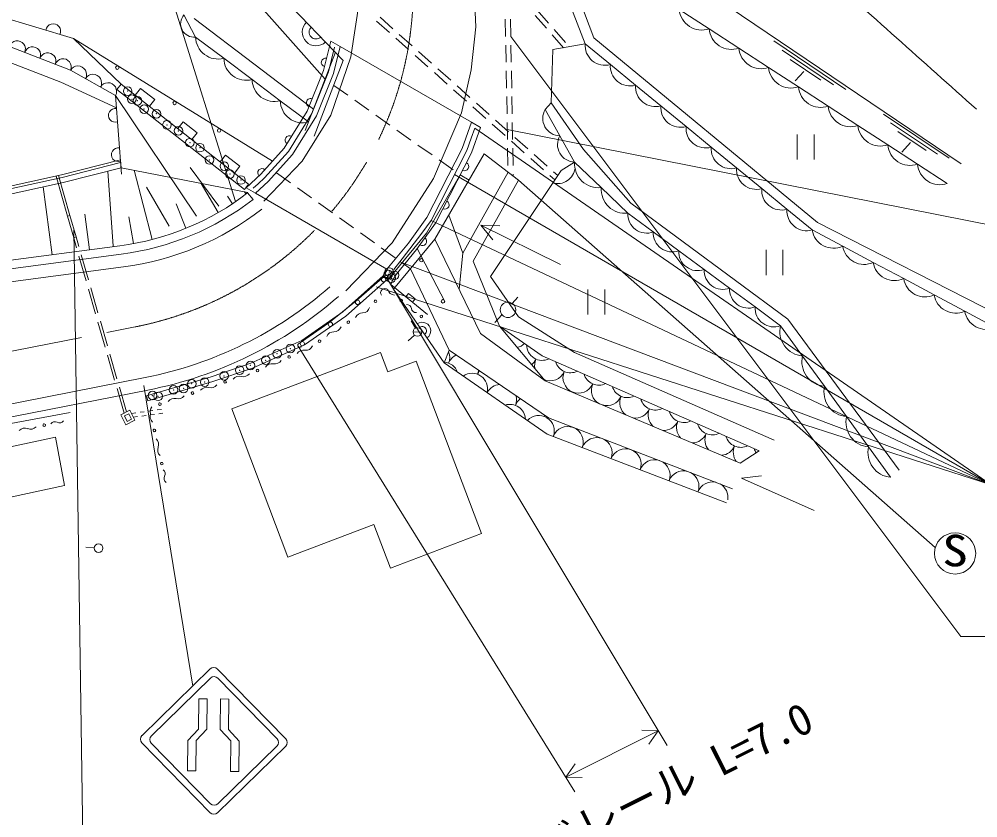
# Model space of a CAD drawing. Units: millimetres, scale not verified. Extents: x 40000 to 680000, y 20000 to 380000.
# Drawn here: x 209749 to 265441, y 243296 to 289718 of the extents above; entities that cross this region are included whole.
import ezdxf
from ezdxf.enums import TextEntityAlignment as Align

# ---------------------------------------------------------------- set-up
doc = ezdxf.new("R2010")
doc.units = ezdxf.units.MM
doc.header["$LTSCALE"] = 1000
doc.header["$PDMODE"] = 32
doc.header["$PDSIZE"] = 500
doc.linetypes.add('CHAIN', pattern=[18.5, 12, -1.5, 3.5, -1.5])
for name, color, linetype, lineweight in [('M-BGD', 7, 'Continuous', 13), ('M-BMK', 2, 'CHAIN', 13), ('M-STR-HTXT', 7, 'Continuous', 13), ('M-STR-STR1', 1, 'Continuous', 13), ('M-STR-STRC', 7, 'Continuous', 13), ('M-WORK', 1, 'Continuous', 13)]:
    doc.layers.add(name, color=color, linetype=linetype, lineweight=lineweight)
doc.styles.add('ＭＳ ゴシック', font='')
doc.styles.get('ＭＳ ゴシック').set_extended_font_data('MS Gothic')

msp = doc.modelspace()

# ---------------------------------------------------------------- linework, layer by layer
at = {"layer": 'M-BGD'}
for p, q in [((236276, 289281), (236140, 292738)), ((212914, 288591), (201427, 292064)), ((229013, 287533), (229522, 290836)), ((236012, 286771), (236276, 289281)), ((215674, 285948), (212914, 288591)), ((212914, 288591), (224469, 281458)), ((212731, 286745), (209182, 288134)), ((227849, 288435), (227436, 286740)), ((228073, 288085), (227723, 286648)), ((228391, 288124), (227849, 288435)), ((228391, 288124), (228009, 286556)), ((227852, 284134), (229013, 287533)), ((208920, 287314), (212163, 286057)), ((215346, 285281), (212731, 286745)), ((227436, 286740), (226488, 284371)), ((227723, 286648), (226756, 284235)), ((228009, 286556), (227025, 284100)), ((235446, 284280), (236012, 286771)), ((212163, 286057), (215401, 284559)), ((215674, 285948), (215427, 285633)), ((215674, 285948), (223081, 280129)), ((215695, 280707), (215346, 285281)), ((220043, 278277), (215346, 285281)), ((215427, 285633), (222834, 279815)), ((216497, 285301), (216806, 285695)), ((216806, 285695), (217629, 285048)), ((217629, 285048), (217320, 284655)), ((226488, 284371), (225153, 282215)), ((226756, 284235), (225393, 282034)), ((227025, 284100), (225634, 281852)), ((226197, 281458), (227852, 284134)), ((233822, 280456), (235446, 284280)), ((218966, 283362), (219275, 283755)), ((219275, 283755), (220098, 283108)), ((236020, 283729), (235476, 282194)), ((236020, 283729), (236549, 283425)), ((220098, 283108), (219789, 282715)), ((236218, 283389), (236012, 282810)), ((236028, 281957), (236549, 283425)), ((236012, 282810), (235752, 282076)), ((221435, 281422), (221744, 281815)), ((221744, 281815), (222567, 281169)), ((225153, 282215), (223784, 280701)), ((225393, 282034), (223997, 280489)), ((225634, 281852), (224210, 280277)), ((235476, 282194), (233425, 278181)), ((233938, 277868), (236028, 281957)), ((235752, 282076), (234726, 280069)), ((212204, 280663), (215632, 281539)), ((212239, 280517), (215643, 281387)), ((215666, 281083), (215632, 281539)), ((223968, 279132), (226197, 281458)), ((212308, 280225), (215666, 281083)), ((215200, 276521), (214894, 280886)), ((215666, 281083), (223042, 279635)), ((217466, 276911), (216429, 280934)), ((221346, 278848), (219676, 281105)), ((222567, 281169), (222258, 280776)), ((223784, 280701), (222932, 279914)), ((202642, 278579), (212204, 280663)), ((202723, 278443), (212239, 280517)), ((202885, 278171), (212308, 280225)), ((211889, 280584), (212556, 278265)), ((212033, 280626), (212700, 278307)), ((221302, 278473), (220330, 280167)), ((223630, 280154), (223351, 279896)), ((224210, 280277), (223475, 279608)), ((223997, 280489), (223630, 280154)), ((231411, 276727), (233822, 280456)), ((211666, 276028), (211144, 279971)), ((218471, 277693), (217146, 279955)), ((223081, 280129), (222834, 279815)), ((222931, 279550), (222836, 279675)), ((223475, 279608), (222932, 279914)), ((223347, 279239), (223017, 279616)), ((234726, 280069), (233682, 278024)), ((222134, 278986), (221843, 279426)), ((219437, 277563), (218861, 278977)), ((212700, 278307), (212556, 278265)), ((212556, 278265), (212916, 277012)), ((212700, 278307), (213059, 277058)), ((213835, 276315), (213561, 278385)), ((216400, 276676), (216113, 278234)), ((233425, 278181), (232358, 276698)), ((233682, 278024), (233148, 277283)), ((232833, 276331), (233938, 277868)), ((236570, 277741), (241193, 275468)), ((236570, 277741), (237269, 276896)), ((236570, 277741), (237666, 277704)), ((212916, 277012), (213059, 277058)), ((213084, 276429), (212916, 277012)), ((213220, 276498), (213059, 277058)), ((233148, 277283), (232004, 275783)), ((200510, 274551), (215603, 276549)), ((228720, 273921), (231411, 276727)), ((232358, 276698), (231110, 275188)), ((231649, 274868), (232833, 276331)), ((232869, 276381), (234486, 273312)), ((200575, 274056), (215669, 276053)), ((213637, 274507), (213222, 275949)), ((213773, 274576), (213358, 276017)), ((232004, 275783), (231521, 275174)), ((200720, 273320), (215813, 275317)), ((230900, 274793), (231145, 275167)), ((231110, 275188), (231649, 274868)), ((228548, 272701), (230900, 274793)), ((228735, 272465), (231099, 274569)), ((230832, 274663), (229330, 273349)), ((230832, 274663), (230986, 274791)), ((230900, 274793), (231432, 274537)), ((231432, 274537), (231649, 274868)), ((214189, 272585), (213775, 274027)), ((214326, 272654), (213911, 274095)), ((231432, 274537), (231336, 274295)), ((231336, 274295), (233471, 272544)), ((232210, 273578), (232369, 273771)), ((232369, 273771), (232755, 273454)), ((232755, 273454), (232596, 273261)), ((229330, 273349), (227744, 272077)), ((226173, 271044), (228548, 272701)), ((226321, 270782), (228735, 272465)), ((214742, 270663), (214328, 272105)), ((214879, 270732), (214464, 272173)), ((227744, 272077), (226143, 270969)), ((232774, 271761), (232514, 272188)), ((232709, 271355), (232342, 271015)), ((232632, 271550), (233131, 271522)), ((223201, 269721), (226173, 271044)), ((223311, 269442), (226321, 270782)), ((226143, 270969), (225978, 270856)), ((215295, 268741), (214880, 270182)), ((215431, 268810), (215017, 270251)), ((230735, 270349), (222094, 267070)), ((231164, 269219), (230735, 270349)), ((220909, 268936), (223201, 269721)), ((232804, 269841), (231164, 269219)), ((236608, 259816), (232804, 269841)), ((221000, 268650), (223311, 269442)), ((202167, 265961), (217077, 268892)), ((217140, 267824), (220909, 268936)), ((217224, 267536), (221000, 268650)), ((202312, 265225), (217221, 268156)), ((215848, 266819), (215433, 268260)), ((215984, 266887), (215569, 268329)), ((217140, 267824), (217224, 267536)), ((202504, 264953), (212703, 266856)), ((216178, 266985), (215657, 266723)), ((216111, 266784), (215859, 266656)), ((216111, 266784), (216270, 266469)), ((216178, 266985), (216471, 266402)), ((216276, 266805), (216524, 266838)), ((216772, 266871), (217020, 266904)), ((217268, 266937), (217515, 266970)), ((217763, 267003), (218011, 267035)), ((217867, 266781), (218096, 266811)), ((222094, 267070), (225363, 258456)), ((215657, 266723), (215951, 266140)), ((215859, 266656), (216017, 266341)), ((216471, 266402), (215951, 266140)), ((216270, 266469), (216017, 266341)), ((216380, 266583), (216628, 266616)), ((216876, 266649), (217124, 266682)), ((217372, 266715), (217619, 266748)), ((211854, 265421), (204760, 263899)), ((212387, 262617), (211854, 265421)), ((211854, 265421), (212387, 262617)), ((212387, 262617), (205293, 261095)), ((225363, 258456), (230356, 260351)), ((230356, 260351), (231320, 257809)), ((231320, 257809), (236608, 259816)), ((213618, 259034), (214115, 258987))]:
    msp.add_line(p, q, dxfattribs=at)
for centre, radius in [((215450, 286902), 100), ((218778, 284847), 100), ((221364, 283246), 100), ((233107, 275704), 100), ((230919, 274572), 125), ((229412, 273255), 125), ((234370, 273316), 100), ((227827, 271983), 125), ((232882, 271536), 250), ((226199, 270858), 125), ((214365, 258971), 250)]:
    msp.add_circle(centre, radius, dxfattribs=at)
for centre, radius, start, end in [((211729, 289026), 426, 333.2369, 173.1192), ((209634, 287982), 477, 335.8409, 161.3884), ((210521, 287635), 477, 335.8409, 161.3884), ((211409, 287287), 477, 335.8409, 161.3884), ((212296, 286940), 477, 335.8409, 161.3884), ((227549, 287205), 250, 76.3033, 256.3032), ((213167, 286501), 499, 330.6979, 150.8294), ((214039, 286013), 499, 330.6979, 150.8294), ((214910, 285525), 499, 330.6979, 150.8294), ((226685, 284863), 250, 68.1787, 248.1788), ((215330, 284130), 396, 79.173, 289.5684), ((225451, 282696), 250, 58.2385, 238.2385), ((215504, 281842), 396, 79.173, 289.5684), ((235617, 281151), 250, 242.9286, 62.9286), ((223856, 280780), 250, 47.8475, 224.9825), ((213603, 291888), 15467, 277.4318, 307.6091), ((213603, 291888), 15967, 277.4318, 307.6091), ((234479, 278925), 250, 242.9286, 62.9286), ((213603, 291888), 16717, 277.5976, 307.7714), ((233172, 276802), 250, 234.2745, 54.2745), ((231068, 274697), 125, 311.0509, 131.2893), ((212640, 291460), 23000, 281.1228, 311.2233), ((230992, 273823), 243, 45.4809, 219.7314), ((212640, 291460), 23750, 281.1228, 311.2233), ((231594, 274136), 454, 197.8858, 264.6828), ((229733, 273017), 363, 265.364, 351.8909), ((230449, 273317), 75, 356.7915, 176.7915), ((230449, 273317), 75, 176.7915, 356.7915), ((231942, 273371), 75, 356.7915, 176.7915), ((231942, 273371), 75, 176.7915, 356.7915), ((232272, 272862), 266, 7.2002, 95.3684), ((232800, 272929), 266, 187.2002, 275.3684), ((229704, 272201), 454, 90.0339, 156.8309), ((233114, 272432), 75, 356.7915, 176.7915), ((233114, 272432), 75, 176.7915, 356.7915), ((228034, 272007), 454, 270.0339, 336.8309), ((228869, 272104), 75, 356.7915, 176.7915), ((228869, 272104), 75, 176.7915, 356.7915), ((228035, 271099), 454, 90.0339, 156.8309), ((226067, 270767), 125, 134.9461, 315.1845), ((226427, 270840), 373, 258.5548, 342.334), ((227200, 271002), 75, 356.7915, 176.7915), ((227200, 271002), 75, 176.7915, 356.7915), ((225433, 270082), 75, 356.7915, 176.7915), ((226272, 270027), 454, 79.7, 146.497), ((224432, 269243), 454, 79.7, 146.497), ((224595, 270136), 454, 259.7, 326.497), ((225433, 270082), 75, 176.7915, 356.7915), ((222771, 269390), 454, 255.3557, 322.1527), ((223594, 269297), 75, 356.7915, 176.7915), ((223594, 269297), 75, 176.7915, 356.7915), ((220878, 268747), 454, 255.3557, 322.1527), ((221710, 268629), 75, 356.7915, 176.7915), ((221710, 268629), 75, 176.7915, 356.7915), ((222542, 268511), 454, 75.3557, 142.1527), ((219816, 267986), 75, 356.7915, 176.7915), ((219816, 267986), 75, 176.7915, 356.7915), ((220648, 267868), 454, 75.3557, 142.1527), ((217922, 267343), 75, 356.7915, 176.7915), ((217922, 267343), 75, 176.7915, 356.7915), ((218754, 267225), 454, 75.3557, 142.1527), ((218984, 268104), 454, 255.3557, 322.1527), ((217811, 266629), 454, 159.2061, 226.003), ((217798, 266926), 433, 143.7763, 198.2487), ((211813, 266041), 285, 59.6618, 144.7656), ((212100, 266533), 285, 239.6618, 324.7656), ((210079, 265493), 454, 68.8152, 135.6122), ((210407, 266340), 454, 248.8152, 315.6122), ((211203, 266124), 75, 356.7915, 176.7915), ((211203, 266124), 75, 176.7915, 356.7915), ((217605, 265814), 75, 356.7915, 176.7915), ((217605, 265814), 75, 176.7915, 356.7915), ((217398, 265000), 454, 339.2061, 46.003), ((218248, 264677), 454, 159.2061, 226.003), ((218037, 263881), 75, 356.7915, 176.7915), ((218037, 263881), 75, 176.7915, 356.7915), ((217972, 263297), 266, 328.5204, 56.6887), ((218426, 263019), 266, 148.5204, 236.6887)]:
    msp.add_arc(centre, radius, start, end, dxfattribs=at)
for p in [(216052, 285536), (216296, 285063), (216621, 284974), (217007, 284493), (217723, 284217), (218335, 283569), (218999, 283226), (219668, 282540), (220253, 282248), (220802, 281533), (221666, 281178), (221994, 280712), (222635, 280369), (231192, 274880), (231247, 275024), (231369, 274663), (231555, 274830), (225504, 270571), (224075, 269897), (224733, 270273), (222557, 269310), (223186, 269593), (221655, 268984), (219303, 268255), (219778, 268523), (220526, 268622), (217488, 267838), (217816, 267796), (218721, 268170)]:
    msp.add_point(p, dxfattribs=at)
at = {"layer": 'M-BMK'}
msp.add_line((201588, 268903), (216497, 271835), dxfattribs=at)
msp.add_arc((212640, 291460), 20000, 281.1197, 26.3271, dxfattribs=at)
at = {"layer": 'M-STR-HTXT'}
for p, q in [((222323, 279113), (207046, 327907)), ((266212, 262649), (236218, 283389)), ((266212, 262649), (235040, 280683)), ((266212, 262649), (233682, 278024)), ((212925, 277463), (213614, 230681)), ((266212, 262649), (231865, 275608)), ((231095, 274699), (247386, 247500)), ((266212, 262649), (230492, 274157)), ((225958, 270705), (242027, 244808)), ((245927, 248392), (246870, 248360)), ((241512, 245668), (246870, 248360)), ((246332, 247585), (246870, 248360)), ((241512, 245668), (242049, 246444)), ((241512, 245668), (242455, 245636))]:
    msp.add_line(p, q, dxfattribs=at)
at = {"layer": 'M-STR-STR1'}
for p, q in [((228391, 288124), (236020, 283729)), ((223475, 279608), (231110, 275188))]:
    msp.add_line(p, q, dxfattribs=at)
at = {"layer": 'M-STR-STRC'}
for p, q in [((216995, 268419), (219828, 250953)), ((216885, 248078), (220846, 251949)), ((221270, 251944), (225239, 247883)), ((217431, 248062), (220865, 251418)), ((221290, 251414), (224731, 247891)), ((220195, 250218), (220175, 248450)), ((220679, 250213), (220195, 250218)), ((220658, 248445), (220679, 250213)), ((221428, 248436), (221448, 250204)), ((221448, 250204), (221932, 250198)), ((221932, 250198), (221911, 248430)), ((219545, 247794), (220175, 248450)), ((220029, 247789), (220658, 248445)), ((222042, 247766), (221428, 248436)), ((222525, 247760), (221911, 248430)), ((220848, 243592), (216880, 247653)), ((220868, 244116), (217426, 247638)), ((219545, 247794), (219525, 246026)), ((220009, 246021), (220029, 247789)), ((225234, 247458), (221272, 243587)), ((224727, 247467), (221292, 244111)), ((222021, 245997), (222042, 247766)), ((222525, 247760), (222505, 245992)), ((219525, 246026), (220009, 246021)), ((222505, 245992), (222021, 245997))]:
    msp.add_line(p, q, dxfattribs=at)
for centre, start, end in [((221056, 251734), 44.3385, 134.3385), ((221075, 251204), 44.3385, 134.3385), ((217094, 247863), 134.3385, 224.3385), ((217640, 247848), 134.3385, 224.3385), ((224517, 247682), 314.3385, 44.3385), ((225024, 247673), 314.3385, 44.3385), ((221082, 244325), 224.3385, 314.3385), ((221063, 243802), 224.3385, 314.3385)]:
    msp.add_arc(centre, 300, start, end, dxfattribs=at)
at = {"layer": 'M-WORK'}
for p, q in [((264474, 281310), (242041, 296472)), ((220506, 294147), (227517, 286230)), ((228579, 287313), (221905, 294298)), ((242131, 291271), (243129, 288637)), ((239844, 290248), (240502, 289495)), ((239844, 290248), (240502, 289495)), ((241695, 290687), (242630, 288287)), ((248097, 290277), (249827, 289153)), ((219320, 289965), (220000, 288680)), ((226840, 284479), (219915, 289763)), ((230511, 289610), (231257, 288945)), ((230713, 289832), (231459, 289166)), ((237989, 289715), (238007, 288716)), ((238289, 289715), (238307, 288716)), ((240374, 289186), (239716, 289939)), ((240832, 289119), (241490, 288366)), ((240832, 289119), (241490, 288366)), ((249827, 289153), (251557, 288029)), ((220000, 288680), (221639, 287445)), ((231630, 288612), (232376, 287946)), ((231832, 288833), (232578, 288168)), ((264445, 253845), (238307, 288716)), ((241362, 288056), (240704, 288809)), ((243129, 288637), (256127, 277891)), ((238016, 288216), (238034, 287216)), ((238316, 288216), (238334, 287216)), ((240761, 287947), (240651, 284863)), ((242630, 288287), (240761, 287947)), ((242630, 288287), (244095, 287085)), ((251557, 288029), (253287, 286906)), ((253600, 288463), (257779, 285637)), ((221639, 287445), (223278, 286211)), ((226365, 283249), (228121, 287792)), ((232749, 287613), (233495, 286948)), ((232951, 287835), (233698, 287169)), ((254067, 287921), (257052, 285902)), ((254533, 287379), (256324, 286168)), ((226877, 282910), (228579, 287313)), ((234071, 286836), (234817, 286171)), ((244095, 287085), (245561, 285882)), ((253287, 286906), (255017, 285782)), ((233869, 286615), (234615, 285949)), ((238044, 286716), (238062, 285716)), ((238344, 286716), (238362, 285716)), ((255342, 286681), (254820, 286129)), ((223278, 286211), (224917, 284977)), ((228022, 285872), (228838, 285294)), ((235190, 285838), (235936, 285172)), ((245561, 285882), (247026, 284680)), ((255017, 285782), (256747, 284658)), ((234988, 285616), (235734, 284951)), ((238071, 285216), (238089, 284216)), ((238371, 285216), (238389, 284216)), ((224917, 284977), (226556, 283742)), ((229246, 285005), (230062, 284426)), ((236107, 284618), (236854, 283952)), ((236309, 284839), (237056, 284174)), ((240651, 284863), (240304, 284469)), ((242529, 282151), (240651, 284863)), ((247026, 284680), (248492, 283478)), ((256747, 284658), (258477, 283534)), ((230470, 284137), (231285, 283559)), ((240304, 284469), (241161, 282939)), ((259956, 284206), (263773, 281636)), ((237227, 283619), (237973, 282954)), ((237429, 283841), (238175, 283175)), ((238098, 283716), (238116, 282717)), ((238398, 283716), (238417, 282717)), ((248492, 283478), (249957, 282275)), ((258477, 283534), (260207, 282411)), ((260375, 283699), (263102, 281863)), ((231693, 283270), (232509, 282692)), ((268287, 277329), (238106, 283302)), ((241161, 282939), (242019, 281409)), ((254952, 283020), (254952, 281562)), ((255924, 283020), (255924, 281562)), ((260795, 283192), (262431, 282091)), ((232917, 282403), (233733, 281825)), ((238346, 282621), (239092, 281955)), ((238548, 282842), (239294, 282177)), ((260207, 282411), (261937, 281287)), ((261530, 282548), (261027, 281989)), ((233898, 276931), (236759, 281884)), ((236759, 281884), (238760, 280359)), ((238126, 282217), (238144, 281217)), ((238426, 282217), (238444, 281217)), ((239668, 281844), (240414, 281178)), ((245289, 279020), (242529, 282151)), ((249957, 282275), (251423, 281073)), ((234141, 281536), (234957, 280957)), ((239465, 281622), (240212, 280956)), ((242019, 281409), (241231, 280922)), ((242019, 281409), (243564, 279925)), ((261937, 281287), (263667, 280163)), ((224690, 280787), (225503, 280205)), ((238151, 280823), (235516, 276111)), ((241231, 280922), (237127, 274754)), ((238453, 280717), (238455, 280591)), ((240787, 280845), (241034, 280625)), ((251423, 281073), (252888, 279871)), ((233404, 277275), (235364, 280669)), ((235364, 280669), (235884, 280369)), ((238760, 280359), (236125, 275647)), ((262972, 259016), (238760, 280359)), ((240585, 280624), (240866, 280373)), ((225910, 279914), (226723, 279332)), ((243564, 279925), (245109, 278441)), ((252888, 279871), (254354, 278668)), ((227129, 279041), (227943, 278458)), ((254401, 272273), (245289, 279020)), ((254354, 278668), (255819, 277466)), ((228349, 278167), (229162, 277585)), ((235516, 276111), (234702, 278322)), ((245109, 278441), (246587, 277351)), ((246587, 277351), (248065, 276261)), ((255819, 277466), (257591, 276522)), ((256127, 277891), (277472, 266995)), ((229569, 277294), (230382, 276712)), ((231100, 274491), (233404, 277275)), ((231497, 274029), (233898, 276931)), ((236547, 271447), (233898, 276931)), ((230788, 276421), (231601, 275838)), ((248065, 276261), (249543, 275171)), ((253143, 276302), (253143, 274844)), ((254115, 276302), (254115, 274844)), ((257591, 276522), (259362, 275579)), ((235516, 276111), (235305, 274019)), ((232008, 275547), (232476, 275212)), ((232476, 275212), (234738, 270483)), ((236125, 275647), (237657, 271870)), ((249543, 275171), (251022, 274082)), ((259362, 275579), (261134, 274636)), ((237127, 274754), (238750, 272412)), ((261134, 274636), (262906, 273692)), ((231497, 274029), (234434, 269744)), ((251022, 274082), (252500, 272992)), ((238721, 273557), (238394, 273197)), ((242791, 274004), (242791, 272546)), ((243763, 274004), (243763, 272546)), ((262906, 273692), (264678, 272749)), ((252500, 272992), (253978, 271902)), ((237796, 272539), (237378, 272079)), ((238750, 272412), (242019, 270349)), ((264678, 272749), (266449, 271806)), ((237657, 271870), (240140, 270153)), ((237657, 271870), (240298, 268700)), ((253978, 271902), (255258, 270140)), ((260871, 263505), (254401, 272273)), ((240298, 268700), (236547, 271447)), ((234738, 270483), (234434, 269744)), ((234738, 270483), (240509, 266547)), ((240140, 270153), (252739, 264632)), ((242019, 270349), (253613, 265247)), ((255258, 270140), (256538, 268378)), ((234434, 269744), (240430, 265597)), ((251630, 263919), (240298, 268700)), ((256538, 268378), (257818, 266615)), ((240509, 266547), (251181, 262427)), ((257818, 266615), (259098, 264853)), ((240430, 265597), (250838, 261608)), ((252739, 264632), (251630, 263919)), ((259098, 264853), (260377, 263091)), ((251709, 263034), (252871, 263166)), ((251709, 263034), (255936, 261159)), ((264445, 253845), (294266, 253845))]:
    msp.add_line(p, q, dxfattribs=at)
for centre, radius in [((238145, 272823), 450), ((264120, 258668), 1200)]:
    msp.add_circle(centre, radius, dxfattribs=at)
for centre, radius, start, end in [((249405, 290397), 1314, 185.2708, 288.7174), ((219906, 289453), 778, 138.8246, 276.9264), ((226995, 288970), 800, 133.6912, 313.6912), ((226995, 288970), 400, 133.6912, 313.6912), ((251135, 289274), 1314, 185.2708, 288.7174), ((221302, 288704), 1303, 181.0486, 284.9791), ((243774, 288187), 1148, 175.0062, 286.2594), ((252865, 288150), 1314, 185.2708, 288.7174), ((222941, 287469), 1303, 181.0486, 284.9791), ((245239, 286985), 1148, 175.0062, 286.2594), ((254595, 287026), 1314, 185.2708, 288.7174), ((224580, 286235), 1303, 181.0486, 284.9791), ((246705, 285782), 1148, 175.0062, 286.2594), ((256325, 285903), 1314, 185.2708, 288.7174), ((226219, 285000), 1303, 181.0486, 284.9791), ((248170, 284580), 1148, 175.0062, 286.2594), ((258055, 284779), 1314, 185.2708, 288.7174), ((241186, 283958), 1020, 149.9093, 268.6412), ((249636, 283378), 1148, 175.0062, 286.2594), ((259785, 283655), 1314, 185.2708, 288.7174), ((242044, 282428), 1020, 149.9093, 268.6412), ((261515, 282531), 1314, 185.2708, 288.7174), ((251101, 282175), 1148, 175.0062, 286.2594), ((243413, 281314), 1397, 176.1019, 276.2006), ((263245, 281408), 1314, 185.2708, 288.7174), ((241026, 281179), 1020, 254.2655, 353.4426), ((252567, 280973), 1148, 175.0062, 286.2594), ((244958, 279830), 1397, 176.1019, 276.2006), ((254032, 279771), 1148, 175.0062, 286.2594), ((255498, 278568), 1148, 175.0062, 286.2594), ((246200, 278373), 1093, 176.4613, 290.7394), ((247678, 277283), 1093, 176.4613, 290.7394), ((257061, 277662), 1257, 189.0002, 294.9321), ((249156, 276194), 1093, 176.4613, 290.7394), ((258833, 276719), 1257, 189.0002, 294.9321), ((250635, 275104), 1093, 176.4613, 290.7394), ((260604, 275776), 1257, 189.0002, 294.9321), ((262376, 274832), 1257, 189.0002, 294.9321), ((252113, 274014), 1093, 176.4613, 290.7394), ((264148, 273889), 1257, 189.0002, 294.9321), ((253591, 272924), 1093, 176.4613, 290.7394), ((265919, 272946), 1257, 189.0002, 294.9321), ((233158, 271605), 500, 304.4233, 124.4233), ((233158, 271605), 250, 304.4233, 124.4233), ((255375, 271571), 1436, 166.6675, 265.3155), ((238481, 271509), 900, 283.272, 314.334), ((240130, 270786), 900, 180.2654, 296.5356), ((233859, 270043), 900, 339.0307, 21.8518), ((235540, 269398), 900, 116.1202, 159.0307), ((256655, 269809), 1436, 166.6675, 265.3155), ((234377, 268880), 900, 20.9134, 85.5074), ((238944, 270323), 900, 309.876, 336.3391), ((240593, 269601), 900, 156.3391, 192.9584), ((241778, 270064), 900, 196.1427, 296.5356), ((236058, 268236), 900, 345.8964, 124.7658), ((235540, 269398), 900, 339.0307, 355.2979), ((237221, 268754), 900, 143.8215, 159.0307), ((240593, 269601), 900, 246.6527, 336.3391), ((242242, 268879), 900, 156.3391, 336.3391), ((243427, 269342), 900, 196.1427, 296.5356), ((237739, 267592), 900, 94.8486, 152.3611), ((243890, 268156), 900, 156.3391, 241.0963), ((241056, 268415), 900, 335.0793, 336.3391), ((242705, 267693), 900, 156.3391, 157.5985), ((245076, 268619), 900, 196.1427, 296.5356), ((257935, 268047), 1436, 166.6675, 265.3155), ((238257, 266429), 900, 3.0893, 107.5729), ((237739, 267592), 900, 339.0307, 16.5695), ((239420, 266948), 900, 127.3618, 159.0307), ((243890, 268156), 900, 253.1528, 336.3391), ((245539, 267434), 900, 156.3391, 232.3764), ((246724, 267897), 900, 196.1427, 296.5356), ((245539, 267434), 900, 261.8727, 336.3391), ((247188, 266711), 900, 156.3391, 227.1154), ((248373, 267175), 900, 196.1427, 296.5356), ((239938, 265785), 900, 339.0307, 137.3604), ((239420, 266948), 900, 339.0307, 344.0563), ((241101, 266303), 900, 154.1078, 159.0307), ((247188, 266711), 900, 267.1337, 336.3391), ((248836, 265989), 900, 156.3391, 222.9388), ((259215, 266284), 1436, 166.6675, 265.3155), ((241619, 265141), 900, 339.0307, 159.0307), ((242781, 265659), 900, 158.2396, 159.0307), ((241101, 266303), 900, 339.0307, 339.8219), ((250022, 266452), 900, 196.1427, 296.5356), ((243300, 264497), 900, 339.0307, 159.0307), ((242781, 265659), 900, 339.0307, 339.5334), ((244462, 265015), 900, 158.528, 159.0307), ((248836, 265989), 900, 271.3104, 336.3391), ((250485, 265267), 900, 156.3391, 219.3522), ((251671, 265730), 900, 196.1427, 296.5356), ((244981, 263853), 900, 339.0307, 159.0307), ((244462, 265015), 900, 339.0307, 339.245), ((246143, 264371), 900, 158.8165, 159.0307), ((250485, 265267), 900, 274.897, 336.3391), ((252134, 264544), 900, 156.3391, 216.1493), ((253319, 265007), 900, 196.1427, 212.8524), ((260495, 264522), 1436, 166.6675, 265.3155), ((246661, 263208), 900, 71.8071, 159.0307), ((246661, 263208), 900, 339.0307, 65.9659), ((248342, 262564), 900, 75.3385, 159.0307), ((248342, 262564), 900, 339.0307, 62.4345), ((250023, 261920), 900, 77.5341, 159.0307), ((250023, 261920), 900, 351.5859, 60.2389)]:
    msp.add_arc(centre, radius, start, end, dxfattribs=at)
msp.add_open_spline([(251448, 297487), (251790, 296833), (252004, 296093), (252475, 295524), (253435, 294366), (254860, 293689), (256015, 292724), (259204, 290061), (262249, 287230), (265365, 284483)], degree=3, knots=[0, 0, 0, 0, 1, 1, 1, 2, 2, 2, 3, 3, 3, 3], dxfattribs=at)

# ---------------------------------------------------------------- texts
at = {"layer": 'M-STR-HTXT', "style": 'ＭＳ ゴシック'}
msp.add_text('ガードレール L=7.0', height=1833, rotation=26.678, dxfattribs=at).set_placement((256309, 247965), align=Align.BOTTOM_RIGHT)
at = {"layer": 'M-WORK', "style": 'ＭＳ ゴシック', "width": 1.2}
msp.add_text('S', height=1833, dxfattribs=at).set_placement((263371, 257366), align=Align.BOTTOM_LEFT)

doc.saveas('drawing.dxf')
